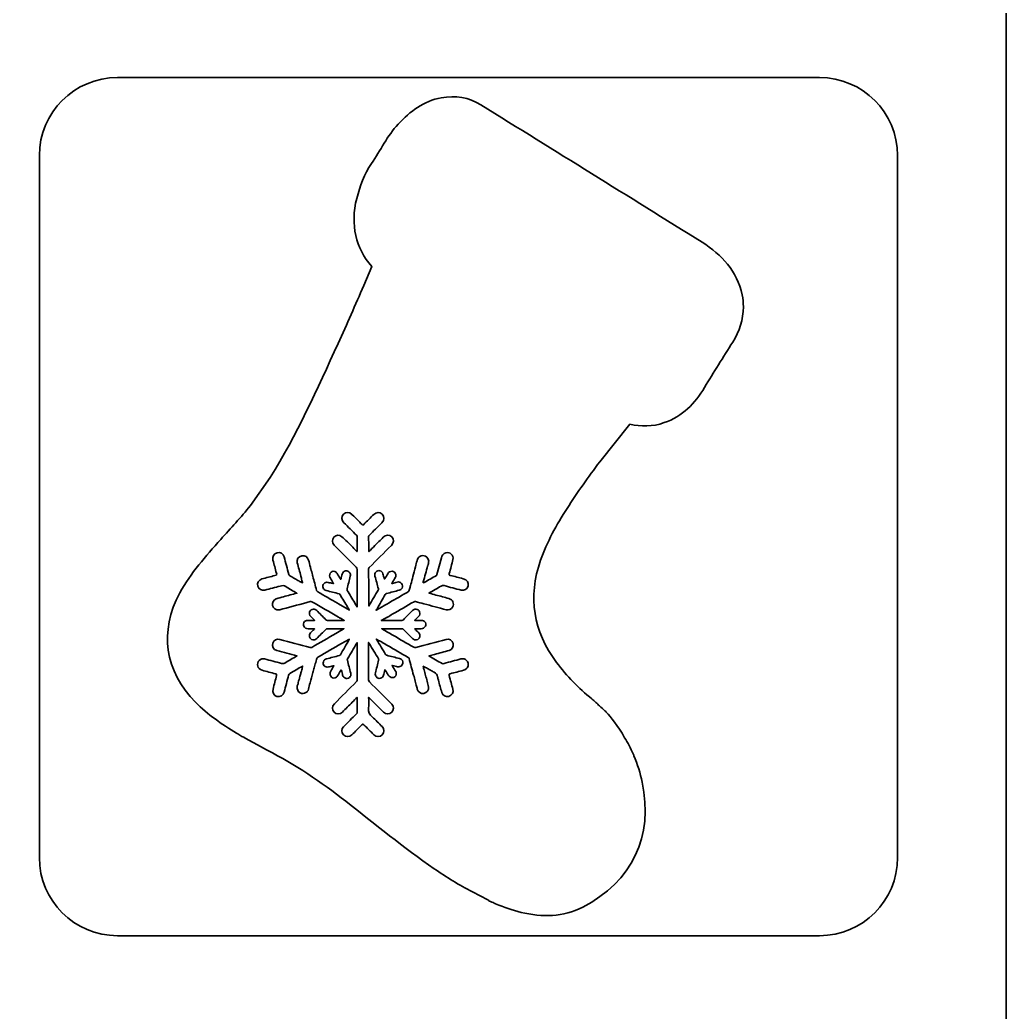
# Model space of a CAD drawing. Extents: x 33 to 2005, y -1071 to -21.
# Drawn here: x 549.8 to 805.1, y -810.9 to -553.9 of the extents above; entities that cross this region are included whole.
import ezdxf

# ---------------------------------------------------------------- set-up
doc = ezdxf.new("R2010")
doc.units = 0
doc.header["$MEASUREMENT"] = 0
doc.layers.add('Layer 1', color=7, linetype='Continuous', lineweight=0)

# ---------------------------------------------------------------- blocks, each defined once
blk = doc.blocks.new('Block_0')
at = {"layer": 'Layer 1', "color": 240, "lineweight": 35, "true_color": 0xed2024}
for points, knots in [([(753.8, -21.22), (753.8, -21.22), (84.26, -21.22), (84.26, -21.22), (55.91, -21.22), (32.93, -44.21), (32.93, -72.56), (32.93, -72.56), (32.93, -1043.07), (32.93, -1043.07), (32.93, -1056.71), (43.99, -1067.78), (57.63, -1067.78), (57.63, -1067.78), (780.43, -1067.78), (780.43, -1067.78), (794.08, -1067.78), (805.14, -1056.71), (805.14, -1043.07), (805.14, -1043.07), (805.14, -72.56), (805.14, -72.56), (805.14, -44.21), (782.15, -21.22), (753.8, -21.22)], [0, 0, 0, 0, 1, 1, 1, 2, 2, 2, 3, 3, 3, 4, 4, 4, 5, 5, 5, 6, 6, 6, 7, 7, 7, 8, 8, 8, 8]), ([(777.03, -770.85), (777.03, -782.02), (767.98, -791.07), (756.81, -791.07), (756.81, -791.07), (575.07, -791.07), (575.07, -791.07), (563.9, -791.07), (554.85, -782.02), (554.85, -770.85), (554.85, -770.85), (554.85, -589.11), (554.85, -589.11), (554.85, -577.94), (563.9, -568.89), (575.07, -568.89), (575.07, -568.89), (756.81, -568.89), (756.81, -568.89), (767.98, -568.89), (777.03, -577.94), (777.03, -589.11), (777.03, -589.11), (777.03, -770.85), (777.03, -770.85)], [0, 0, 0, 0, 1, 1, 1, 2, 2, 2, 3, 3, 3, 4, 4, 4, 5, 5, 5, 6, 6, 6, 7, 7, 7, 8, 8, 8, 8]), ([(736.82, -625.12), (735.4, -619.02), (731.56, -614.74), (726.41, -611.53), (707.35, -599.65), (688.27, -587.81), (669.18, -575.98), (666.03, -574.02), (662.55, -573.45), (658.9, -574.13), (654.33, -574.97), (650.83, -577.63), (647.75, -580.95), (644.93, -583.99), (643.14, -587.73), (640.85, -591.14), (638.98, -593.92), (637.83, -596.98), (637.02, -600.17), (635.29, -606.97), (636.75, -613.14), (640.91, -617.77), (640.91, -617.77), (638.82, -622.76), (638.82, -622.76), (636.66, -627.69), (634.51, -632.74), (632.2, -637.72), (626.75, -649.51), (621.51, -661.42), (614.61, -672.47), (614.61, -672.47), (609.5, -679.73), (609.5, -679.73), (607.03, -682.73), (604.39, -685.58), (601.79, -688.47), (597.9, -692.8), (594.04, -697.15), (591.23, -702.3), (585.81, -712.26), (587.29, -722.58), (595.28, -730.64), (598.43, -733.82), (602.09, -736.32), (605.9, -738.62), (606.01, -738.69), (606.1, -738.75), (606.2, -738.81), (606.2, -738.81), (606.2, -738.81), (606.2, -738.81), (606.2, -738.81), (606.22, -738.81), (606.22, -738.81), (607.02, -739.3), (607.65, -739.67), (608.16, -739.9), (608.16, -739.9), (612.29, -742.2), (612.29, -742.2), (612.86, -742.51), (613.34, -742.78), (613.82, -743.03), (621.06, -746.75), (627.8, -751.23), (634.19, -756.27), (641.73, -762.21), (649.17, -768.28), (657.09, -773.72), (660.25, -775.89), (663.48, -777.96), (666.94, -779.71), (666.94, -779.71), (667, -779.75), (667, -779.75), (667, -779.75), (670.99, -781.78), (670.99, -781.78), (671.12, -781.96), (671.32, -782.11), (671.64, -782.25), (672.08, -782.43), (672.51, -782.6), (672.94, -782.78), (672.94, -782.78), (672.98, -782.8), (672.98, -782.8), (675.12, -783.66), (677.28, -784.48), (679.54, -785.02), (685.01, -786.34), (690.38, -786.32), (695.54, -783.65), (708.27, -777.09), (713.89, -765.36), (710.92, -751.32), (710.42, -748.95), (709.7, -746.68), (708.76, -744.46), (708.72, -744.37), (708.7, -744.27), (708.65, -744.18), (708.61, -744.11), (708.59, -744.04), (708.55, -743.97), (707.92, -742.55), (707.2, -741.16), (706.37, -739.8), (704.54, -736.65), (702.83, -734.52), (701.63, -733.23), (701.64, -733.23), (701.66, -733.22), (701.67, -733.21), (701.49, -733.04), (701.32, -732.89), (701.15, -732.74), (700.37, -731.95), (699.9, -731.58), (699.9, -731.58), (699.21, -730.96), (698.55, -730.35), (697.86, -729.77), (694.5, -726.93), (691.36, -723.87), (688.73, -720.32), (682.71, -712.22), (681.31, -703.42), (684.61, -693.87), (686.28, -689.08), (688.73, -684.69), (691.47, -680.43), (694.11, -676.29), (697, -672.31), (699.92, -668.37), (699.92, -668.37), (707.75, -658.64), (707.75, -658.64), (710.58, -659.32), (713.52, -659.31), (716.62, -658.24), (721.3, -656.63), (724.61, -653.26), (727.05, -649.12), (729.39, -645.15), (731.94, -641.31), (734.35, -637.4), (736.08, -634.59), (737.11, -631.56), (737.11, -628.23), (737.08, -627.18), (737.06, -626.15), (736.82, -625.12)], [0, 0, 0, 0, 1, 1, 1, 2, 2, 2, 3, 3, 3, 4, 4, 4, 5, 5, 5, 6, 6, 6, 7, 7, 7, 8, 8, 8, 9, 9, 9, 10, 10, 10, 11, 11, 11, 12, 12, 12, 13, 13, 13, 14, 14, 14, 15, 15, 15, 16, 16, 16, 17, 17, 17, 18, 18, 18, 19, 19, 19, 20, 20, 20, 21, 21, 21, 22, 22, 22, 23, 23, 23, 24, 24, 24, 25, 25, 25, 26, 26, 26, 27, 27, 27, 28, 28, 28, 29, 29, 29, 30, 30, 30, 31, 31, 31, 32, 32, 32, 33, 33, 33, 34, 34, 34, 35, 35, 35, 36, 36, 36, 37, 37, 37, 38, 38, 38, 39, 39, 39, 40, 40, 40, 41, 41, 41, 42, 42, 42, 43, 43, 43, 44, 44, 44, 45, 45, 45, 46, 46, 46, 47, 47, 47, 48, 48, 48, 49, 49, 49, 50, 50, 50, 51, 51, 51, 51]), ([(665.82, -721.31), (665.64, -721.9), (665.2, -722.2), (664.63, -722.36), (663.5, -722.64), (662.37, -722.96), (661.24, -723.24), (660.94, -723.31), (660.84, -723.4), (660.94, -723.73), (661.27, -724.91), (661.58, -726.08), (661.89, -727.27), (662.11, -728.08), (661.68, -728.87), (660.88, -729.1), (660.08, -729.33), (659.29, -728.93), (659.04, -728.11), (658.72, -727.05), (658.44, -725.97), (658.17, -724.91), (658.08, -724.61), (657.98, -724.33), (657.94, -724.03), (657.89, -723.44), (657.55, -723.11), (657.05, -722.86), (656.73, -722.72), (656.44, -722.53), (656.14, -722.36), (655.87, -722.2), (655.61, -722.05), (655.34, -721.9), (654.97, -721.7), (654.59, -721.5), (654.23, -721.31), (654.25, -721.47), (654.29, -721.64), (654.31, -721.81), (654.39, -721.95), (654.45, -722.1), (654.44, -722.27), (654.57, -722.73), (654.77, -723.19), (654.81, -723.68), (655.14, -724.68), (655.42, -725.69), (655.62, -726.71), (655.77, -727.48), (655.17, -728.19), (654.37, -728.34), (653.62, -728.48), (652.9, -728), (652.7, -727.25), (652.61, -726.91), (652.53, -726.56), (652.44, -726.22), (652.42, -726.21), (652.42, -726.21), (652.42, -726.19), (652.36, -725.98), (652.3, -725.75), (652.23, -725.54), (652.11, -725.02), (651.97, -724.5), (651.84, -723.98), (651.74, -723.87), (651.75, -723.73), (651.72, -723.61), (651.34, -722.15), (650.95, -720.72), (650.56, -719.28), (650.53, -719.12), (650.42, -719.06), (650.3, -719), (648.52, -717.97), (646.74, -716.95), (644.98, -715.92), (644.52, -715.66), (644.07, -715.4), (643.62, -715.13), (643.62, -715.13), (643.59, -715.11), (643.59, -715.11), (643.59, -715.11), (642.87, -714.7), (642.87, -714.7), (642.87, -714.7), (642.85, -714.7), (642.85, -714.7), (642.85, -714.7), (642.08, -714.26), (642.08, -714.26), (642.13, -714.32), (642.17, -714.39), (642.21, -714.45), (642.96, -715.73), (643.73, -716.99), (644.47, -718.25), (644.54, -718.39), (644.65, -718.45), (644.78, -718.48), (645.88, -718.75), (646.99, -719.03), (648.09, -719.31), (648.42, -719.4), (648.67, -719.56), (648.82, -719.86), (649.04, -720.27), (649.01, -720.69), (648.71, -721.05), (648.42, -721.41), (648.03, -721.53), (647.59, -721.42), (647.15, -721.31), (646.74, -721.2), (646.31, -721.09), (646.27, -721.08), (646.23, -721.05), (646.17, -721.09), (646.17, -721.09), (646.26, -721.25), (646.26, -721.25), (646.54, -721.72), (646.83, -722.2), (647.12, -722.67), (647.26, -722.91), (647.29, -723.17), (647.23, -723.44), (647.01, -724.49), (645.63, -724.46), (645.16, -723.61), (644.92, -723.19), (644.65, -722.78), (644.4, -722.36), (644.38, -722.32), (644.37, -722.25), (644.29, -722.23), (644.28, -722.29), (644.26, -722.34), (644.26, -722.39), (644.14, -722.81), (644.05, -723.22), (643.93, -723.63), (643.82, -724.03), (643.54, -724.3), (643.14, -724.4), (642.74, -724.5), (642.38, -724.39), (642.09, -724.08), (641.82, -723.78), (641.76, -723.43), (641.85, -723.03), (642.13, -721.92), (642.41, -720.83), (642.68, -719.72), (642.71, -719.61), (642.71, -719.5), (642.65, -719.4), (641.85, -718.09), (641.07, -716.76), (640.27, -715.44), (640.21, -715.34), (640.16, -715.25), (640.1, -715.14), (640.1, -715.14), (640.1, -717.78), (640.1, -717.78), (640.1, -720.12), (640.1, -722.47), (640.09, -724.82), (640.09, -725.05), (640.16, -725.19), (640.32, -725.36), (642.26, -727.28), (644.18, -729.2), (646.11, -731.13), (646.64, -731.67), (646.62, -732.67), (646.09, -733.19), (645.44, -733.8), (644.54, -733.8), (643.9, -733.16), (642.68, -731.95), (641.48, -730.72), (640.25, -729.52), (640.23, -729.47), (640.18, -729.45), (640.1, -729.38), (640.1, -730.36), (640.18, -731.27), (640.07, -732.18), (639.97, -733.13), (640.32, -733.79), (641.02, -734.41), (641.92, -735.21), (642.74, -736.09), (643.59, -736.94), (644.18, -737.54), (644.2, -738.46), (643.63, -739.04), (643.03, -739.67), (642.07, -739.68), (641.45, -739.06), (640.58, -738.2), (639.71, -737.33), (638.86, -736.45), (638.66, -736.24), (638.54, -736.24), (638.35, -736.46), (637.49, -737.34), (636.62, -738.21), (635.73, -739.09), (635.13, -739.68), (634.19, -739.65), (633.6, -739.06), (633.02, -738.49), (633.02, -737.54), (633.62, -736.95), (634.72, -735.84), (635.83, -734.73), (636.96, -733.63), (637.08, -733.5), (637.12, -733.38), (637.12, -733.21), (637.12, -733.21), (637.12, -729.36), (637.12, -729.36), (636.66, -729.8), (636.26, -730.21), (635.85, -730.61), (634.99, -731.47), (634.15, -732.33), (633.29, -733.18), (632.65, -733.8), (631.74, -733.79), (631.13, -733.19), (630.54, -732.6), (630.58, -731.67), (631.22, -731.04), (633.13, -729.13), (635.04, -727.2), (636.96, -725.28), (637.04, -725.19), (637.12, -725.12), (637.12, -724.98), (637.12, -724.98), (637.12, -716.18), (637.12, -716.18), (637.12, -716.17), (637.12, -716.17), (637.12, -716.15), (637.12, -716.15), (637.12, -715.16), (637.12, -715.16), (637.08, -715.22), (637.06, -715.28), (637.02, -715.34), (636.22, -716.69), (635.44, -718.05), (634.65, -719.39), (634.57, -719.51), (634.55, -719.63), (634.6, -719.77), (634.88, -720.88), (635.18, -721.97), (635.46, -723.08), (635.54, -723.39), (635.52, -723.71), (635.34, -723.97), (635.07, -724.36), (634.69, -724.54), (634.24, -724.45), (633.79, -724.36), (633.49, -724.08), (633.37, -723.63), (633.27, -723.22), (633.16, -722.8), (633.04, -722.38), (633.02, -722.33), (633.04, -722.28), (632.98, -722.25), (632.98, -722.25), (632.89, -722.39), (632.89, -722.39), (632.61, -722.87), (632.32, -723.35), (632.05, -723.83), (631.91, -724.07), (631.69, -724.22), (631.43, -724.31), (630.4, -724.61), (629.76, -723.39), (630.27, -722.57), (630.54, -722.16), (630.78, -721.74), (631.02, -721.32), (631.05, -721.27), (631.1, -721.23), (631.08, -721.14), (631.02, -721.16), (630.97, -721.17), (630.91, -721.18), (630.5, -721.3), (630.08, -721.41), (629.68, -721.5), (629.27, -721.6), (628.91, -721.5), (628.62, -721.18), (628.33, -720.88), (628.25, -720.51), (628.39, -720.12), (628.52, -719.73), (628.8, -719.5), (629.19, -719.4), (630.3, -719.11), (631.4, -718.82), (632.51, -718.53), (632.63, -718.5), (632.7, -718.45), (632.77, -718.34), (633.53, -717.01), (634.3, -715.7), (635.09, -714.37), (635.09, -714.36), (635.1, -714.34), (635.11, -714.31), (635.11, -714.31), (634.95, -714.42), (634.95, -714.42), (634.95, -714.42), (634.93, -714.42), (634.93, -714.42), (634.93, -714.42), (633.04, -715.45), (633.04, -715.45), (631.07, -716.58), (629.1, -717.72), (627.13, -718.86), (626.85, -719.01), (626.64, -719.19), (626.58, -719.54), (626.47, -720.06), (626.31, -720.56), (626.17, -721.06), (626.17, -721.06), (625.98, -721.69), (625.98, -721.69), (625.92, -722.11), (625.78, -722.52), (625.67, -722.94), (625.41, -723.82), (625.22, -724.74), (624.92, -725.61), (624.8, -726.16), (624.66, -726.71), (624.53, -727.24), (624.47, -727.47), (624.36, -727.67), (624.19, -727.85), (624.11, -727.96), (624.03, -728.05), (623.87, -728.06), (623.46, -728.41), (622.84, -728.47), (622.33, -728.18), (621.81, -727.9), (621.47, -727.2), (621.6, -726.61), (621.65, -726.36), (621.67, -726.08), (621.81, -725.84), (621.92, -725.41), (621.98, -724.97), (622.17, -724.58), (622.25, -724.19), (622.3, -723.8), (622.45, -723.44), (622.52, -723.15), (622.61, -722.86), (622.69, -722.56), (622.79, -722.15), (622.89, -721.75), (623.02, -721.25), (622.41, -721.6), (621.86, -721.9), (621.31, -722.22), (620.78, -722.53), (620.25, -722.86), (619.71, -723.15), (619.52, -723.25), (619.44, -723.39), (619.39, -723.59), (619, -725.05), (618.62, -726.53), (618.22, -727.99), (617.98, -728.87), (617.18, -729.33), (616.35, -729.11), (615.53, -728.88), (615.1, -728.08), (615.34, -727.22), (615.64, -726.03), (615.95, -724.84), (616.28, -723.67), (616.36, -723.39), (616.28, -723.31), (616.02, -723.25), (614.86, -722.96), (613.68, -722.66), (612.52, -722.34), (611.31, -722), (610.92, -720.62), (611.79, -719.78), (612.17, -719.41), (612.64, -719.28), (613.15, -719.41), (614.62, -719.79), (616.08, -720.18), (617.55, -720.59), (617.85, -720.67), (618.09, -720.64), (618.37, -720.47), (619.39, -719.86), (620.44, -719.28), (621.53, -718.64), (620.63, -718.4), (619.8, -718.17), (618.95, -717.95), (618.09, -717.72), (617.2, -717.5), (616.35, -717.25), (615.42, -716.98), (614.98, -716.17), (615.25, -715.34), (615.5, -714.55), (616.28, -714.15), (617.09, -714.36), (619.71, -715.07), (622.33, -715.76), (624.96, -716.45), (625.11, -716.51), (625.22, -716.51), (625.38, -716.42), (627.46, -715.22), (629.55, -714.02), (631.63, -712.82), (631.63, -712.82), (632.88, -712.08), (632.88, -712.08), (632.88, -712.08), (633.71, -711.59), (633.71, -711.59), (633.71, -711.59), (632.83, -711.59), (632.83, -711.59), (631.68, -711.59), (630.52, -711.59), (629.35, -711.59), (629.23, -711.59), (629.15, -711.64), (629.06, -711.71), (628.25, -712.53), (627.44, -713.33), (626.64, -714.14), (626.35, -714.42), (626.01, -714.55), (625.61, -714.46), (625.2, -714.37), (624.92, -714.12), (624.81, -713.73), (624.69, -713.33), (624.77, -712.96), (625.06, -712.66), (625.36, -712.34), (625.67, -712.05), (625.97, -711.75), (626.01, -711.71), (626.05, -711.67), (626.08, -711.62), (626.02, -711.57), (625.96, -711.59), (625.91, -711.59), (625.41, -711.59), (624.94, -711.57), (624.44, -711.59), (623.48, -711.64), (622.75, -710.45), (623.53, -709.73), (623.74, -709.54), (623.97, -709.44), (624.25, -709.44), (624.25, -709.44), (626.08, -709.44), (626.08, -709.44), (626.1, -709.36), (626.05, -709.34), (626.02, -709.31), (626.02, -709.31), (625.1, -708.39), (625.1, -708.39), (624.76, -708.06), (624.67, -707.65), (624.82, -707.23), (624.99, -706.79), (625.33, -706.54), (625.8, -706.52), (626.12, -706.49), (626.4, -706.63), (626.64, -706.87), (627.44, -707.67), (628.24, -708.48), (629.05, -709.29), (629.15, -709.39), (629.25, -709.44), (629.41, -709.44), (629.41, -709.44), (633.8, -709.44), (633.8, -709.44), (633.8, -709.44), (632.85, -708.9), (632.85, -708.9), (632.85, -708.9), (632.79, -708.87), (632.79, -708.87), (632.77, -708.87), (632.75, -708.86), (632.74, -708.84), (632.61, -708.78), (632.49, -708.7), (632.36, -708.63), (632.36, -708.63), (632.26, -708.58), (632.26, -708.58), (629.94, -707.24), (627.65, -705.92), (625.36, -704.59), (625.21, -704.51), (625.11, -704.53), (624.97, -704.56), (622.61, -705.2), (620.24, -705.84), (617.86, -706.47), (617.55, -706.56), (617.23, -706.66), (616.9, -706.71), (616.12, -706.82), (615.42, -706.34), (615.21, -705.59), (615.03, -704.89), (615.44, -704.09), (616.17, -703.83), (616.81, -703.62), (617.45, -703.48), (618.09, -703.3), (619.22, -703), (620.34, -702.7), (621.53, -702.39), (620.53, -701.8), (619.56, -701.29), (618.64, -700.69), (618.14, -700.37), (617.71, -700.37), (617.2, -700.54), (615.88, -700.91), (614.54, -701.26), (613.23, -701.6), (612.39, -701.81), (611.62, -701.37), (611.39, -700.59), (611.16, -699.74), (611.59, -698.96), (612.45, -698.71), (613.59, -698.39), (614.72, -698.1), (615.84, -697.81), (616.35, -697.68), (616.35, -697.68), (616.22, -697.21), (615.93, -696.08), (615.63, -694.96), (615.33, -693.82), (615.09, -692.91), (615.53, -692.16), (616.42, -691.91), (617.18, -691.69), (617.98, -692.16), (618.2, -693), (618.62, -694.5), (619.03, -696), (619.4, -697.51), (619.45, -697.68), (619.53, -697.77), (619.68, -697.86), (620.39, -698.26), (621.1, -698.66), (621.8, -699.08), (621.94, -699.15), (622.09, -699.2), (622.18, -699.34), (622.37, -699.46), (622.6, -699.5), (622.76, -699.66), (622.81, -699.64), (622.88, -699.71), (622.93, -699.71), (622.95, -699.71), (622.98, -699.71), (623, -699.66), (622.91, -699.26), (622.74, -698.88), (622.7, -698.46), (622.65, -698.32), (622.6, -698.18), (622.56, -698.02), (622.25, -696.86), (621.92, -695.7), (621.63, -694.52), (621.41, -693.66), (621.92, -692.88), (622.79, -692.69), (623.56, -692.52), (624.34, -693.04), (624.55, -693.86), (624.69, -694.45), (624.85, -695.04), (625.01, -695.63), (625.05, -695.79), (625.08, -695.96), (625.14, -696.1), (625.28, -696.62), (625.41, -697.14), (625.55, -697.66), (625.58, -697.78), (625.59, -697.9), (625.61, -698.02), (626.05, -699.21), (626.26, -700.45), (626.63, -701.66), (626.69, -701.84), (626.77, -701.95), (626.93, -702.04), (628.65, -703.04), (630.36, -704.02), (632.07, -705.01), (632.07, -705.01), (632.32, -705.15), (632.32, -705.15), (632.32, -705.15), (635.1, -706.77), (635.1, -706.77), (634.95, -706.52), (634.8, -706.27), (634.66, -706.01), (634.66, -706.01), (634.65, -706.01), (634.65, -706.01), (634, -704.93), (633.35, -703.83), (632.69, -702.73), (632.63, -702.63), (632.55, -702.58), (632.44, -702.54), (631.32, -702.28), (630.22, -701.99), (629.11, -701.71), (628.71, -701.62), (628.43, -701.38), (628.3, -700.99), (628.16, -700.6), (628.24, -700.23), (628.52, -699.93), (628.81, -699.61), (629.16, -699.5), (629.58, -699.6), (630, -699.69), (630.4, -699.8), (630.82, -699.9), (630.87, -699.92), (630.92, -699.93), (630.99, -699.94), (630.99, -699.87), (630.94, -699.83), (630.92, -699.78), (630.68, -699.36), (630.43, -698.93), (630.18, -698.53), (629.64, -697.72), (630.27, -696.49), (631.3, -696.77), (631.57, -696.86), (631.78, -697), (631.93, -697.25), (632.21, -697.74), (632.5, -698.2), (632.77, -698.68), (632.77, -698.68), (632.86, -698.83), (632.86, -698.83), (632.93, -698.79), (632.93, -698.74), (632.94, -698.69), (633.04, -698.27), (633.16, -697.86), (633.26, -697.43), (633.37, -696.99), (633.66, -696.7), (634.11, -696.61), (634.57, -696.52), (634.95, -696.7), (635.21, -697.08), (635.4, -697.35), (635.43, -697.66), (635.35, -697.99), (635.07, -699.08), (634.8, -700.18), (634.51, -701.28), (634.48, -701.43), (634.48, -701.54), (634.57, -701.68), (635.2, -702.74), (635.85, -703.81), (636.49, -704.88), (636.69, -705.23), (636.9, -705.59), (637.12, -705.94), (637.12, -705.94), (637.12, -696.24), (637.12, -696.24), (637.13, -696), (637.06, -695.84), (636.88, -695.66), (634.97, -693.77), (633.07, -691.86), (631.16, -689.94), (630.59, -689.38), (630.57, -688.47), (631.11, -687.87), (631.64, -687.28), (632.56, -687.19), (633.16, -687.76), (634.13, -688.66), (635.04, -689.59), (635.96, -690.51), (636.32, -690.88), (636.69, -691.25), (637.07, -691.63), (637.16, -691.48), (637.12, -691.35), (637.12, -691.22), (637.12, -691.22), (637.12, -687.83), (637.12, -687.83), (637.12, -687.67), (637.1, -687.55), (636.96, -687.41), (635.87, -686.32), (634.79, -685.22), (633.68, -684.14), (633.04, -683.5), (633, -682.59), (633.58, -681.97), (634.18, -681.36), (635.11, -681.34), (635.77, -681.99), (636.4, -682.59), (637.02, -683.22), (637.63, -683.84), (637.89, -684.1), (638.15, -684.35), (638.38, -684.61), (638.54, -684.79), (638.63, -684.8), (638.82, -684.61), (639.68, -683.73), (640.57, -682.86), (641.43, -681.99), (642.06, -681.37), (642.99, -681.34), (643.6, -681.95), (644.21, -682.56), (644.18, -683.49), (643.54, -684.14), (642.43, -685.22), (641.32, -686.33), (640.23, -687.43), (640.15, -687.5), (640.1, -687.57), (640.1, -687.69), (640.1, -688.97), (640.1, -690.27), (640.18, -691.63), (640.69, -691.1), (641.2, -690.58), (641.71, -690.05), (642.41, -689.33), (643.13, -688.64), (643.84, -687.92), (644.53, -687.22), (645.42, -687.19), (646.07, -687.83), (646.68, -688.41), (646.64, -689.33), (645.97, -690.02), (644.07, -691.92), (642.17, -693.83), (640.25, -695.74), (640.15, -695.84), (640.1, -695.94), (640.1, -696.09), (640.1, -698.74), (640.1, -701.4), (640.15, -704.09), (640.15, -704.09), (640.15, -705.73), (640.15, -705.73), (640.18, -705.65), (640.24, -705.57), (640.27, -705.5), (641.04, -704.2), (641.8, -702.88), (642.57, -701.58), (642.64, -701.48), (642.64, -701.38), (642.61, -701.28), (642.32, -700.17), (642.03, -699.06), (641.74, -697.96), (641.64, -697.57), (641.7, -697.21), (641.98, -696.91), (642.26, -696.6), (642.61, -696.49), (643.01, -696.58), (643.43, -696.68), (643.7, -696.94), (643.81, -697.35), (643.93, -697.76), (644.04, -698.18), (644.14, -698.58), (644.15, -698.64), (644.18, -698.69), (644.19, -698.74), (644.26, -698.72), (644.28, -698.65), (644.31, -698.62), (644.56, -698.19), (644.81, -697.78), (645.05, -697.35), (645.51, -696.49), (646.89, -696.46), (647.12, -697.51), (647.18, -697.77), (647.15, -698.04), (647.01, -698.27), (646.73, -698.76), (646.45, -699.24), (646.16, -699.71), (646.16, -699.71), (646.09, -699.87), (646.09, -699.87), (646.14, -699.9), (646.18, -699.87), (646.23, -699.85), (646.64, -699.75), (647.07, -699.64), (647.48, -699.52), (647.94, -699.41), (648.32, -699.52), (648.61, -699.88), (648.92, -700.24), (648.95, -700.66), (648.75, -701.08), (648.59, -701.37), (648.34, -701.54), (648.01, -701.62), (646.92, -701.91), (645.82, -702.2), (644.71, -702.48), (644.57, -702.52), (644.48, -702.59), (644.4, -702.72), (643.68, -703.95), (642.98, -705.17), (642.26, -706.4), (642.18, -706.54), (642.09, -706.66), (642.02, -706.8), (642.02, -706.8), (642.78, -706.37), (642.78, -706.37), (642.78, -706.37), (643.99, -705.68), (643.99, -705.68), (643.99, -705.68), (644.14, -705.59), (644.14, -705.59), (644.15, -705.59), (644.15, -705.59), (644.15, -705.59), (645.84, -704.6), (647.54, -703.62), (649.22, -702.65), (649.33, -702.57), (649.45, -702.49), (649.58, -702.46), (650.36, -702.18), (650.73, -701.6), (650.81, -700.8), (650.82, -700.74), (650.86, -700.68), (650.88, -700.62), (650.92, -700.45), (650.97, -700.27), (651.01, -700.08), (651.2, -699.43), (651.37, -698.77), (651.56, -698.1), (651.78, -697.25), (652.01, -696.42), (652.22, -695.57), (652.39, -695.05), (652.44, -694.5), (652.66, -694.01), (652.65, -693.89), (652.69, -693.8), (652.75, -693.71), (652.85, -693.2), (653.2, -692.91), (653.66, -692.76), (654.22, -692.57), (654.75, -692.66), (655.16, -693.07), (655.49, -693.39), (655.64, -693.74), (655.64, -694.13), (655.64, -694.31), (655.61, -694.49), (655.55, -694.68), (655.54, -694.89), (655.44, -695.08), (655.38, -695.28), (655.36, -695.31), (655.36, -695.33), (655.35, -695.36), (655.19, -696.02), (655.03, -696.7), (654.81, -697.35), (654.64, -698.06), (654.48, -698.78), (654.24, -699.49), (654.24, -699.49), (654.23, -699.5), (654.23, -699.51), (654.19, -699.71), (654.25, -699.75), (654.43, -699.65), (655.5, -699.04), (656.56, -698.41), (657.64, -697.8), (657.74, -697.74), (657.76, -697.66), (657.79, -697.55), (657.79, -697.55), (658.92, -693.27), (658.92, -693.27), (659.09, -692.63), (659.38, -692.1), (660.08, -691.91), (661.15, -691.63), (662.19, -692.58), (661.92, -693.66), (661.63, -694.88), (661.3, -696.09), (660.94, -697.3), (660.84, -697.63), (660.94, -697.71), (661.24, -697.78), (662.35, -698.06), (663.46, -698.36), (664.57, -698.65), (665.57, -698.91), (666.03, -699.6), (665.83, -700.52), (665.66, -701.31), (664.82, -701.82), (664.05, -701.62), (662.58, -701.23), (661.13, -700.84), (659.69, -700.43), (659.36, -700.35), (659.11, -700.38), (658.83, -700.56), (657.81, -701.17), (656.78, -701.75), (655.69, -702.38), (656.33, -702.56), (656.91, -702.71), (657.49, -702.87), (658.62, -703.16), (659.76, -703.45), (660.87, -703.78), (661.93, -704.09), (662.32, -705.07), (661.82, -706.01), (661.53, -706.54), (660.8, -706.85), (660.19, -706.68), (658.25, -706.17), (656.34, -705.65), (654.4, -705.13), (653.67, -704.94), (652.95, -704.76), (652.22, -704.56), (652.08, -704.51), (651.97, -704.53), (651.84, -704.6), (649.96, -705.68), (648.08, -706.77), (646.2, -707.86), (645.81, -708.1), (645.4, -708.32), (644.98, -708.57), (644.98, -708.57), (644.95, -708.58), (644.95, -708.58), (644.88, -708.63), (644.81, -708.67), (644.73, -708.7), (644.72, -708.7), (644.71, -708.7), (644.71, -708.72), (644.71, -708.72), (644.7, -708.72), (644.7, -708.72), (644.7, -708.72), (644.33, -708.92), (644.33, -708.92), (644.33, -708.92), (644.32, -708.92), (644.32, -708.92), (644.32, -708.92), (643.38, -709.44), (643.38, -709.44), (643.38, -709.44), (648.71, -709.44), (648.71, -709.44), (648.86, -709.44), (648.96, -709.39), (649.08, -709.29), (649.87, -708.48), (650.68, -707.67), (651.49, -706.87), (651.72, -706.63), (652.01, -706.49), (652.32, -706.52), (652.79, -706.54), (653.13, -706.79), (653.29, -707.23), (653.45, -707.65), (653.36, -708.06), (653.03, -708.39), (652.71, -708.7), (652.41, -709), (652.11, -709.31), (652.07, -709.34), (652.02, -709.36), (652.03, -709.44), (652.03, -709.44), (653.86, -709.44), (653.86, -709.44), (654.15, -709.44), (654.39, -709.54), (654.59, -709.73), (655.38, -710.45), (654.64, -711.64), (653.67, -711.59), (653.19, -711.57), (652.7, -711.59), (652.2, -711.59), (652.16, -711.59), (652.09, -711.57), (652.04, -711.62), (652.08, -711.67), (652.12, -711.71), (652.16, -711.75), (652.46, -712.05), (652.76, -712.34), (653.06, -712.66), (653.34, -712.96), (653.43, -713.33), (653.32, -713.73), (653.19, -714.12), (652.92, -714.37), (652.51, -714.46), (652.11, -714.55), (651.76, -714.42), (651.48, -714.14), (650.67, -713.33), (649.86, -712.53), (649.05, -711.71), (648.98, -711.64), (648.89, -711.59), (648.76, -711.59), (647.11, -711.59), (645.45, -711.59), (643.8, -711.59), (643.8, -711.59), (643.49, -711.59), (643.49, -711.59), (643.49, -711.59), (644.31, -712.06), (644.31, -712.06), (644.31, -712.06), (644.96, -712.45), (644.96, -712.45), (644.98, -712.45), (644.98, -712.45), (644.98, -712.45), (645.43, -712.72), (645.88, -712.98), (646.34, -713.25), (648.15, -714.3), (649.97, -715.34), (651.79, -716.39), (651.95, -716.5), (652.09, -716.51), (652.27, -716.45), (654.89, -715.75), (657.53, -715.04), (660.16, -714.35), (660.97, -714.12), (661.74, -714.6), (661.98, -715.45), (662.19, -716.17), (661.75, -716.99), (660.97, -717.22), (659.71, -717.58), (658.42, -717.89), (657.16, -718.25), (656.67, -718.38), (656.21, -718.5), (655.7, -718.64), (656.86, -719.31), (657.98, -719.97), (659.09, -720.62), (659.29, -720.72), (659.47, -720.62), (659.66, -720.59), (661.1, -720.19), (662.54, -719.8), (663.97, -719.42), (665.16, -719.12), (666.15, -720.13), (665.82, -721.31)], [0, 0, 0, 0, 1, 1, 1, 2, 2, 2, 3, 3, 3, 4, 4, 4, 5, 5, 5, 6, 6, 6, 7, 7, 7, 8, 8, 8, 9, 9, 9, 10, 10, 10, 11, 11, 11, 12, 12, 12, 13, 13, 13, 14, 14, 14, 15, 15, 15, 16, 16, 16, 17, 17, 17, 18, 18, 18, 19, 19, 19, 20, 20, 20, 21, 21, 21, 22, 22, 22, 23, 23, 23, 24, 24, 24, 25, 25, 25, 26, 26, 26, 27, 27, 27, 28, 28, 28, 29, 29, 29, 30, 30, 30, 31, 31, 31, 32, 32, 32, 33, 33, 33, 34, 34, 34, 35, 35, 35, 36, 36, 36, 37, 37, 37, 38, 38, 38, 39, 39, 39, 40, 40, 40, 41, 41, 41, 42, 42, 42, 43, 43, 43, 44, 44, 44, 45, 45, 45, 46, 46, 46, 47, 47, 47, 48, 48, 48, 49, 49, 49, 50, 50, 50, 51, 51, 51, 52, 52, 52, 53, 53, 53, 54, 54, 54, 55, 55, 55, 56, 56, 56, 57, 57, 57, 58, 58, 58, 59, 59, 59, 60, 60, 60, 61, 61, 61, 62, 62, 62, 63, 63, 63, 64, 64, 64, 65, 65, 65, 66, 66, 66, 67, 67, 67, 68, 68, 68, 69, 69, 69, 70, 70, 70, 71, 71, 71, 72, 72, 72, 73, 73, 73, 74, 74, 74, 75, 75, 75, 76, 76, 76, 77, 77, 77, 78, 78, 78, 79, 79, 79, 80, 80, 80, 81, 81, 81, 82, 82, 82, 83, 83, 83, 84, 84, 84, 85, 85, 85, 86, 86, 86, 87, 87, 87, 88, 88, 88, 89, 89, 89, 90, 90, 90, 91, 91, 91, 92, 92, 92, 93, 93, 93, 94, 94, 94, 95, 95, 95, 96, 96, 96, 97, 97, 97, 98, 98, 98, 99, 99, 99, 100, 100, 100, 101, 101, 101, 102, 102, 102, 103, 103, 103, 104, 104, 104, 105, 105, 105, 106, 106, 106, 107, 107, 107, 108, 108, 108, 109, 109, 109, 110, 110, 110, 111, 111, 111, 112, 112, 112, 113, 113, 113, 114, 114, 114, 115, 115, 115, 116, 116, 116, 117, 117, 117, 118, 118, 118, 119, 119, 119, 120, 120, 120, 121, 121, 121, 122, 122, 122, 123, 123, 123, 124, 124, 124, 125, 125, 125, 126, 126, 126, 127, 127, 127, 128, 128, 128, 129, 129, 129, 130, 130, 130, 131, 131, 131, 132, 132, 132, 133, 133, 133, 134, 134, 134, 135, 135, 135, 136, 136, 136, 137, 137, 137, 138, 138, 138, 139, 139, 139, 140, 140, 140, 141, 141, 141, 142, 142, 142, 143, 143, 143, 144, 144, 144, 145, 145, 145, 146, 146, 146, 147, 147, 147, 148, 148, 148, 149, 149, 149, 150, 150, 150, 151, 151, 151, 152, 152, 152, 153, 153, 153, 154, 154, 154, 155, 155, 155, 156, 156, 156, 157, 157, 157, 158, 158, 158, 159, 159, 159, 160, 160, 160, 161, 161, 161, 162, 162, 162, 163, 163, 163, 164, 164, 164, 165, 165, 165, 166, 166, 166, 167, 167, 167, 168, 168, 168, 169, 169, 169, 170, 170, 170, 171, 171, 171, 172, 172, 172, 173, 173, 173, 174, 174, 174, 175, 175, 175, 176, 176, 176, 177, 177, 177, 178, 178, 178, 179, 179, 179, 180, 180, 180, 181, 181, 181, 182, 182, 182, 183, 183, 183, 184, 184, 184, 185, 185, 185, 186, 186, 186, 187, 187, 187, 188, 188, 188, 189, 189, 189, 190, 190, 190, 191, 191, 191, 192, 192, 192, 193, 193, 193, 194, 194, 194, 195, 195, 195, 196, 196, 196, 197, 197, 197, 198, 198, 198, 199, 199, 199, 200, 200, 200, 201, 201, 201, 202, 202, 202, 203, 203, 203, 204, 204, 204, 205, 205, 205, 206, 206, 206, 207, 207, 207, 208, 208, 208, 209, 209, 209, 210, 210, 210, 211, 211, 211, 212, 212, 212, 213, 213, 213, 214, 214, 214, 215, 215, 215, 216, 216, 216, 217, 217, 217, 218, 218, 218, 219, 219, 219, 220, 220, 220, 221, 221, 221, 222, 222, 222, 223, 223, 223, 224, 224, 224, 225, 225, 225, 226, 226, 226, 227, 227, 227, 228, 228, 228, 229, 229, 229, 230, 230, 230, 231, 231, 231, 232, 232, 232, 233, 233, 233, 234, 234, 234, 235, 235, 235, 236, 236, 236, 237, 237, 237, 238, 238, 238, 239, 239, 239, 240, 240, 240, 241, 241, 241, 242, 242, 242, 243, 243, 243, 244, 244, 244, 245, 245, 245, 246, 246, 246, 247, 247, 247, 248, 248, 248, 249, 249, 249, 250, 250, 250, 251, 251, 251, 252, 252, 252, 253, 253, 253, 254, 254, 254, 255, 255, 255, 256, 256, 256, 257, 257, 257, 258, 258, 258, 259, 259, 259, 260, 260, 260, 261, 261, 261, 262, 262, 262, 263, 263, 263, 264, 264, 264, 265, 265, 265, 266, 266, 266, 267, 267, 267, 268, 268, 268, 269, 269, 269, 270, 270, 270, 271, 271, 271, 272, 272, 272, 273, 273, 273, 274, 274, 274, 275, 275, 275, 276, 276, 276, 277, 277, 277, 278, 278, 278, 279, 279, 279, 280, 280, 280, 281, 281, 281, 282, 282, 282, 283, 283, 283, 284, 284, 284, 285, 285, 285, 286, 286, 286, 287, 287, 287, 288, 288, 288, 289, 289, 289, 290, 290, 290, 291, 291, 291, 292, 292, 292, 293, 293, 293, 294, 294, 294, 295, 295, 295, 296, 296, 296, 297, 297, 297, 298, 298, 298, 299, 299, 299, 300, 300, 300, 301, 301, 301, 302, 302, 302, 303, 303, 303, 304, 304, 304, 305, 305, 305, 306, 306, 306, 307, 307, 307, 308, 308, 308, 309, 309, 309, 310, 310, 310, 311, 311, 311, 312, 312, 312, 313, 313, 313, 314, 314, 314, 315, 315, 315, 316, 316, 316, 317, 317, 317, 318, 318, 318, 319, 319, 319, 320, 320, 320, 321, 321, 321, 322, 322, 322, 323, 323, 323, 324, 324, 324, 325, 325, 325, 326, 326, 326, 327, 327, 327, 328, 328, 328, 329, 329, 329, 330, 330, 330, 331, 331, 331, 332, 332, 332, 333, 333, 333, 334, 334, 334, 335, 335, 335, 336, 336, 336, 337, 337, 337, 338, 338, 338, 339, 339, 339, 340, 340, 340, 341, 341, 341, 342, 342, 342, 343, 343, 343, 344, 344, 344, 345, 345, 345, 346, 346, 346, 347, 347, 347, 348, 348, 348, 349, 349, 349, 350, 350, 350, 351, 351, 351, 352, 352, 352, 353, 353, 353, 354, 354, 354, 355, 355, 355, 356, 356, 356, 357, 357, 357, 358, 358, 358, 359, 359, 359, 360, 360, 360, 361, 361, 361, 362, 362, 362, 363, 363, 363, 364, 364, 364, 365, 365, 365, 366, 366, 366, 367, 367, 367, 368, 368, 368, 369, 369, 369, 370, 370, 370, 371, 371, 371, 372, 372, 372, 373, 373, 373, 374, 374, 374, 375, 375, 375, 376, 376, 376, 377, 377, 377, 378, 378, 378, 379, 379, 379, 380, 380, 380, 381, 381, 381, 382, 382, 382, 383, 383, 383, 384, 384, 384, 385, 385, 385, 385])]:
    blk.add_open_spline(points, degree=3, knots=knots, dxfattribs=at)

msp = doc.modelspace()

# ---------------------------------------------------------------- block references
at = {"layer": 'Layer 1'}
msp.add_blockref('Block_0', (0, 0), dxfattribs=at)

doc.saveas('drawing.dxf')
